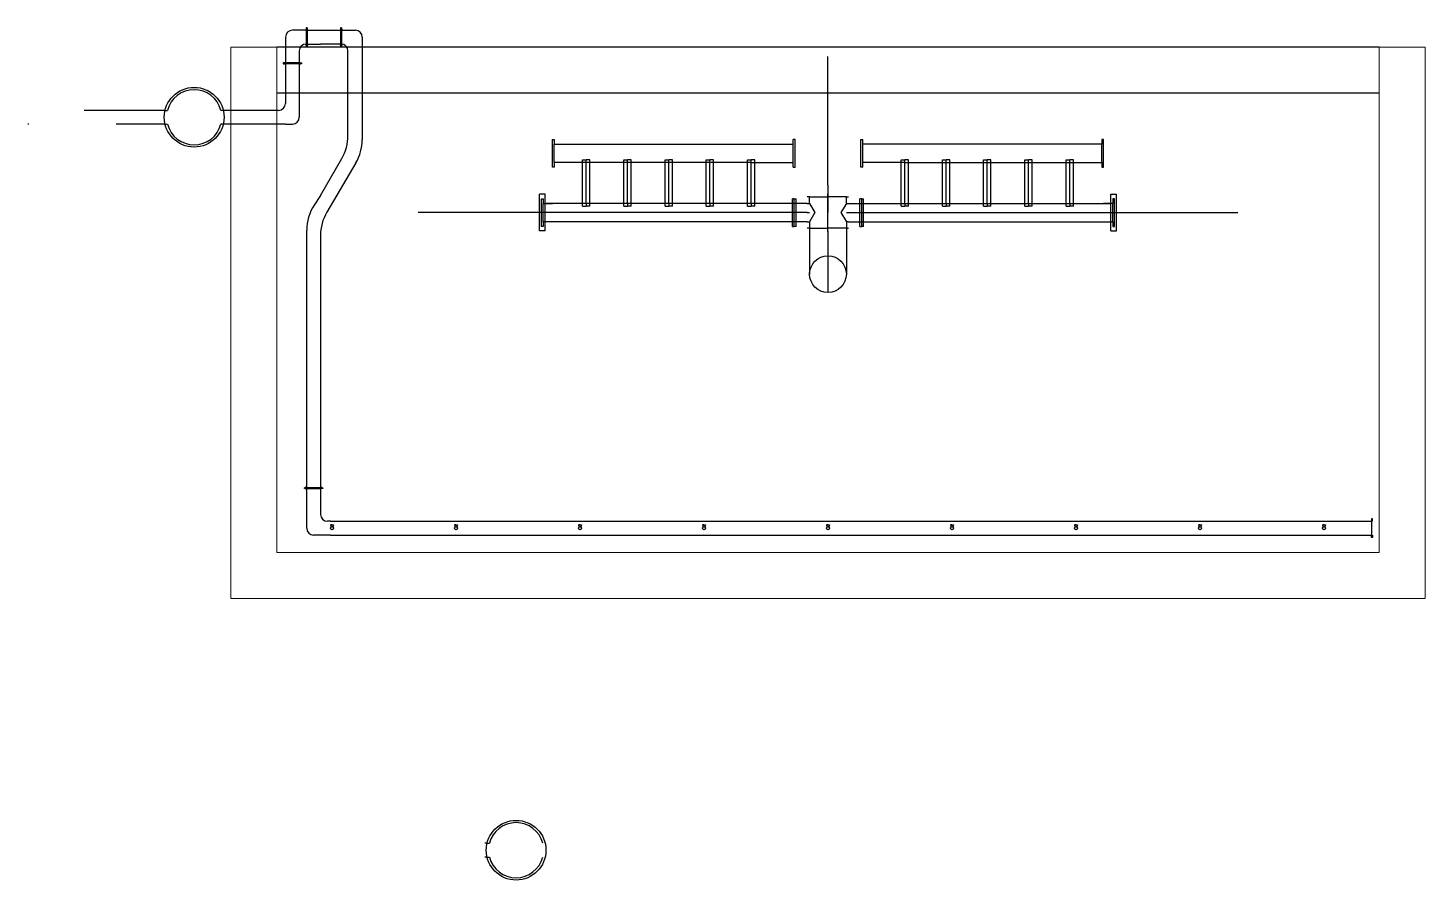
# Model space of a CAD drawing. Header units: millimetres. Extents: x -708 to 2021, y 59 to 1476.
# Drawn here: x -708.3 to -556.2, y 686.6 to 779.3 of the extents above; entities that cross this region are included whole.
import ezdxf

# ---------------------------------------------------------------- set-up
doc = ezdxf.new("R2010")
doc.units = ezdxf.units.MM
doc.layers.add('图层1', color=1, linetype='Continuous', lineweight=25, plot=False)
doc.layers.add('图层2', color=5, linetype='Continuous', lineweight=25, plot=False)

msp = doc.modelspace()

# ---------------------------------------------------------------- linework, layer by layer
at = {"lineweight": 0}
for p, q in [((-686.17469, 777.21055), (-686.17469, 717.21055)), ((-681.17469, 777.21055), (-686.17469, 777.21055)), ((-681.17469, 722.21055), (-681.17469, 777.21055)), ((-561.17469, 777.21055), (-561.17469, 722.21055)), ((-561.17469, 777.21055), (-556.17469, 777.21055)), ((-556.17469, 717.21055), (-556.17469, 777.21055)), ((-686.17469, 717.21055), (-686.17469, 722.21055)), ((-561.17469, 722.21055), (-681.17469, 722.21055)), ((-686.17469, 717.21055), (-556.17469, 717.21055))]:
    msp.add_line(p, q, dxfattribs=at)
for p, q in [((-561.17469, 777.21055), (-681.17469, 777.21055)), ((-621.17469, 762.21055), (-621.17469, 776.21055)), ((-561.17469, 772.21055), (-681.17469, 772.21055)), ((-651.17469, 766.66055), (-651.17469, 767.16055)), ((-651.17469, 767.16055), (-650.97469, 767.16055)), ((-651.17469, 764.16055), (-651.17469, 766.66055)), ((-650.97469, 767.16055), (-650.97469, 766.66055)), ((-650.97469, 764.66055), (-650.97469, 766.66055)), ((-650.97469, 766.66055), (-624.9537, 766.66055)), ((-624.9537, 764.16055), (-624.9537, 767.16055)), ((-624.7537, 767.16055), (-624.9537, 767.16055)), ((-624.7537, 766.86055), (-624.7537, 767.16055)), ((-624.7537, 766.66055), (-624.7537, 766.86055)), ((-624.7537, 764.66055), (-624.7537, 766.66055)), ((-617.59568, 766.86055), (-617.59568, 767.16055)), ((-617.59568, 767.16055), (-617.39568, 767.16055)), ((-617.59568, 766.66055), (-617.59568, 766.86055)), ((-617.59568, 764.66055), (-617.59568, 766.66055)), ((-617.39568, 764.16055), (-617.39568, 767.16055)), ((-591.37469, 766.66055), (-617.39568, 766.66055)), ((-591.17469, 767.16055), (-591.37469, 767.16055)), ((-591.37469, 767.16055), (-591.37469, 766.66055)), ((-591.37469, 764.66055), (-591.37469, 766.66055)), ((-591.17469, 766.66055), (-591.17469, 767.16055)), ((-591.17469, 764.16055), (-591.17469, 766.66055)), ((-650.97469, 764.16055), (-651.17469, 764.16055)), ((-629.54053, 764.66055), (-650.97469, 764.66055)), ((-650.97469, 764.66055), (-650.97469, 764.16055)), ((-647.88786, 759.91055), (-647.88786, 764.96055)), ((-647.88786, 764.96055), (-647.48786, 764.96055)), ((-647.48786, 760.21055), (-647.48786, 764.96055)), ((-647.48786, 760.21055), (-647.48786, 764.96055)), ((-647.08786, 764.96055), (-647.48786, 764.96055)), ((-647.48786, 760.21055), (-647.48786, 764.9013)), ((-647.08786, 759.91055), (-647.08786, 764.96055)), ((-643.40102, 759.91055), (-643.40102, 764.96055)), ((-643.40102, 764.96055), (-643.00102, 764.96055)), ((-643.00102, 760.21055), (-643.00102, 764.96055)), ((-643.00102, 760.21055), (-643.00102, 764.96055)), ((-643.00102, 760.21055), (-643.00102, 764.96055)), ((-642.60102, 764.96055), (-643.00102, 764.96055)), ((-642.60102, 759.91055), (-642.60102, 764.96055)), ((-638.91419, 759.91055), (-638.91419, 764.96055)), ((-638.91419, 764.96055), (-638.51419, 764.96055)), ((-638.51419, 760.21055), (-638.51419, 764.96055)), ((-638.51419, 760.21055), (-638.51419, 764.96055)), ((-638.51419, 760.21055), (-638.51419, 764.96055)), ((-638.11419, 764.96055), (-638.51419, 764.96055)), ((-638.11419, 759.91055), (-638.11419, 764.96055)), ((-634.42736, 759.91055), (-634.42736, 764.96055)), ((-634.42736, 764.96055), (-634.02736, 764.96055)), ((-634.02736, 760.21055), (-634.02736, 764.96055)), ((-634.02736, 760.21055), (-634.02736, 764.96055)), ((-634.02736, 760.21055), (-634.02736, 764.96055)), ((-633.62736, 764.96055), (-634.02736, 764.96055)), ((-633.62736, 759.91055), (-633.62736, 764.96055)), ((-629.94053, 759.91055), (-629.94053, 764.96055)), ((-629.94053, 764.96055), (-629.54053, 764.96055)), ((-629.54053, 760.21055), (-629.54053, 764.96055)), ((-629.54053, 760.21055), (-629.54053, 764.96055)), ((-629.14053, 764.96055), (-629.54053, 764.96055)), ((-629.54053, 764.66055), (-626.77388, 764.66055)), ((-629.14053, 759.91055), (-629.14053, 764.96055)), ((-626.77388, 764.66055), (-624.9537, 764.66055)), ((-624.9537, 764.16055), (-624.7537, 764.16055)), ((-624.7537, 764.16055), (-624.7537, 764.66055)), ((-617.59568, 764.16055), (-617.59568, 764.66055)), ((-617.39568, 764.16055), (-617.59568, 764.16055)), ((-615.5755, 764.66055), (-617.39568, 764.66055)), ((-612.80885, 764.66055), (-615.5755, 764.66055)), ((-613.20885, 759.91055), (-613.20885, 764.96055)), ((-613.20885, 764.96055), (-612.80885, 764.96055)), ((-612.80885, 760.21055), (-612.80885, 764.96055)), ((-612.40885, 764.96055), (-612.80885, 764.96055)), ((-612.80885, 760.21055), (-612.80885, 764.96055)), ((-612.80885, 764.66055), (-591.37469, 764.66055)), ((-612.40885, 759.91055), (-612.40885, 764.96055)), ((-608.72202, 759.91055), (-608.72202, 764.96055)), ((-608.72202, 764.96055), (-608.32202, 764.96055)), ((-608.32202, 760.21055), (-608.32202, 764.96055)), ((-608.32202, 760.21055), (-608.32202, 764.96055)), ((-607.92202, 764.96055), (-608.32202, 764.96055)), ((-608.32202, 760.21055), (-608.32202, 764.96055)), ((-607.92202, 759.91055), (-607.92202, 764.96055)), ((-604.23519, 759.91055), (-604.23519, 764.96055)), ((-604.23519, 764.96055), (-603.83519, 764.96055)), ((-603.83519, 760.21055), (-603.83519, 764.96055)), ((-603.83519, 760.21055), (-603.83519, 764.96055)), ((-603.43519, 764.96055), (-603.83519, 764.96055)), ((-603.83519, 760.21055), (-603.83519, 764.96055)), ((-603.43519, 759.91055), (-603.43519, 764.96055)), ((-599.74835, 759.91055), (-599.74835, 764.96055)), ((-599.74835, 764.96055), (-599.34835, 764.96055)), ((-599.34835, 760.21055), (-599.34835, 764.96055)), ((-599.34835, 760.21055), (-599.34835, 764.96055)), ((-598.94835, 764.96055), (-599.34835, 764.96055)), ((-599.34835, 760.21055), (-599.34835, 764.96055)), ((-598.94835, 759.91055), (-598.94835, 764.96055)), ((-595.26152, 759.91055), (-595.26152, 764.96055)), ((-595.26152, 764.96055), (-594.86152, 764.96055)), ((-594.86152, 760.21055), (-594.86152, 764.96055)), ((-594.46152, 764.96055), (-594.86152, 764.96055)), ((-594.86152, 760.21055), (-594.86152, 764.96055)), ((-594.86152, 760.21055), (-594.86152, 764.9013)), ((-594.46152, 759.91055), (-594.46152, 764.96055)), ((-591.37469, 764.66055), (-591.37469, 764.16055)), ((-591.37469, 764.16055), (-591.17469, 764.16055)), ((-621.17469, 762.21055), (-621.17469, 759.21055)), ((-652.27469, 761.21055), (-652.57469, 761.21055)), ((-652.57469, 761.17358), (-652.57469, 761.21055)), ((-652.57469, 757.44876), (-652.57469, 761.17358)), ((-652.37469, 760.21055), (-652.37469, 760.71055)), ((-652.37469, 760.71055), (-652.17469, 760.71055)), ((-651.97469, 761.21055), (-652.27469, 761.21055)), ((-652.17469, 760.71055), (-652.17469, 760.21055)), ((-651.97469, 761.17358), (-651.97469, 761.21055)), ((-651.97469, 757.44876), (-651.97469, 761.17358)), ((-625.0537, 757.71055), (-625.0537, 760.71055)), ((-624.8537, 760.71055), (-625.0537, 760.71055)), ((-624.8537, 760.41055), (-624.8537, 760.71055)), ((-624.8537, 760.71055), (-624.6537, 760.71055)), ((-624.6537, 757.71055), (-624.6537, 760.71055)), ((-623.17469, 760.91055), (-623.42469, 760.91055)), ((-623.17469, 760.21055), (-623.17469, 760.91055)), ((-623.17469, 760.91055), (-621.17469, 760.91055)), ((-621.17469, 757.16055), (-621.17469, 761.26055)), ((-619.17469, 760.91055), (-621.17469, 760.91055)), ((-619.17469, 760.21055), (-619.17469, 760.91055)), ((-619.17469, 760.91055), (-618.92469, 760.91055)), ((-617.69568, 757.71055), (-617.69568, 760.71055)), ((-617.49568, 760.71055), (-617.69568, 760.71055)), ((-617.49568, 760.41055), (-617.49568, 760.71055)), ((-617.49568, 760.71055), (-617.29568, 760.71055)), ((-617.29568, 757.71055), (-617.29568, 760.71055)), ((-590.37469, 761.17358), (-590.37469, 761.21055)), ((-590.37469, 761.21055), (-590.07469, 761.21055)), ((-590.37469, 757.44876), (-590.37469, 761.17358)), ((-589.97469, 760.71055), (-590.17469, 760.71055)), ((-590.17469, 760.71055), (-590.17469, 760.21055)), ((-590.07469, 761.21055), (-589.77469, 761.21055)), ((-589.97469, 760.21055), (-589.97469, 760.71055)), ((-589.77469, 761.17358), (-589.77469, 761.21055)), ((-589.77469, 757.44876), (-589.77469, 761.17358)), ((-623.42469, 759.21055), (-665.78489, 759.21055)), ((-652.37469, 757.71055), (-652.37469, 760.21055)), ((-652.17469, 758.21055), (-652.17469, 760.21055)), ((-652.17469, 760.21055), (-651.17469, 760.21055)), ((-625.0537, 760.21055), (-651.97469, 760.21055)), ((-644.37985, 760.21055), (-651.17469, 760.21055)), ((-647.88786, 759.91055), (-647.48786, 759.91055)), ((-647.48786, 760.21055), (-647.48786, 759.91055)), ((-647.48786, 760.21055), (-647.48786, 759.91055)), ((-647.08786, 759.91055), (-647.48786, 759.91055)), ((-623.42469, 760.21055), (-644.37985, 760.21055)), ((-643.40102, 759.91055), (-643.00102, 759.91055)), ((-643.00102, 760.21055), (-643.00102, 759.91055)), ((-643.00102, 760.21055), (-643.00102, 759.91055)), ((-642.60102, 759.91055), (-643.00102, 759.91055)), ((-638.91419, 759.91055), (-638.51419, 759.91055)), ((-638.51419, 760.21055), (-638.51419, 759.91055)), ((-638.51419, 760.21055), (-638.51419, 759.91055)), ((-638.11419, 759.91055), (-638.51419, 759.91055)), ((-634.42736, 759.91055), (-634.02736, 759.91055)), ((-634.02736, 760.21055), (-634.02736, 759.91055)), ((-634.02736, 760.21055), (-634.02736, 759.91055)), ((-633.62736, 759.91055), (-634.02736, 759.91055)), ((-629.94053, 759.91055), (-629.54053, 759.91055)), ((-629.54053, 760.21055), (-629.54053, 759.91055)), ((-629.54053, 760.21055), (-629.54053, 759.91055)), ((-629.14053, 759.91055), (-629.54053, 759.91055)), ((-624.8537, 759.21055), (-625.0537, 759.21055)), ((-624.8537, 760.21055), (-624.8537, 760.41055)), ((-624.8537, 758.21055), (-624.8537, 760.21055)), ((-623.42469, 760.21055), (-623.17469, 760.21055)), ((-623.42469, 759.21055), (-623.17469, 759.21055)), ((-623.17469, 760.21055), (-622.59704, 759.21055)), ((-622.59704, 759.21055), (-623.17469, 758.21055)), ((-619.17469, 760.21055), (-619.76351, 759.21055)), ((-619.76351, 759.21055), (-619.17469, 758.21055)), ((-619.17469, 760.21055), (-597.96953, 760.21055)), ((-619.17469, 759.21055), (-576.56449, 759.21055)), ((-619.17469, 759.21055), (-593.8157, 759.21055)), ((-619.17469, 759.21055), (-617.18816, 759.21055)), ((-617.49568, 760.21055), (-617.49568, 760.41055)), ((-617.49568, 758.21055), (-617.49568, 760.21055)), ((-617.49568, 759.21055), (-617.29568, 759.21055)), ((-617.29568, 760.21055), (-590.37469, 760.21055)), ((-613.20885, 759.91055), (-612.80885, 759.91055)), ((-612.80885, 760.21055), (-612.80885, 759.91055)), ((-612.80885, 760.21055), (-612.80885, 759.91055)), ((-612.40885, 759.91055), (-612.80885, 759.91055)), ((-608.72202, 759.91055), (-608.32202, 759.91055)), ((-608.32202, 760.21055), (-608.32202, 759.91055)), ((-608.32202, 760.21055), (-608.32202, 759.91055)), ((-607.92202, 759.91055), (-608.32202, 759.91055)), ((-604.23519, 759.91055), (-603.83519, 759.91055)), ((-603.83519, 760.21055), (-603.83519, 759.91055)), ((-603.83519, 760.21055), (-603.83519, 759.91055)), ((-603.43519, 759.91055), (-603.83519, 759.91055)), ((-599.74835, 759.91055), (-599.34835, 759.91055)), ((-599.34835, 760.21055), (-599.34835, 759.91055)), ((-599.34835, 760.21055), (-599.34835, 759.91055)), ((-598.94835, 759.91055), (-599.34835, 759.91055)), ((-597.96953, 760.21055), (-591.17469, 760.21055)), ((-595.26152, 759.91055), (-594.86152, 759.91055)), ((-594.86152, 760.21055), (-594.86152, 759.91055)), ((-594.86152, 760.21055), (-594.86152, 759.91055)), ((-594.46152, 759.91055), (-594.86152, 759.91055)), ((-590.17469, 760.21055), (-591.17469, 760.21055)), ((-590.17469, 758.21055), (-590.17469, 760.21055)), ((-589.97469, 757.71055), (-589.97469, 760.21055)), ((-652.57469, 757.21055), (-652.57469, 757.44876)), ((-652.17469, 757.71055), (-652.37469, 757.71055)), ((-651.17469, 758.21055), (-652.17469, 758.21055)), ((-652.17469, 758.21055), (-652.17469, 757.71055)), ((-651.97469, 757.21055), (-651.97469, 757.44876)), ((-645.4517, 758.21055), (-651.17469, 758.21055)), ((-623.42469, 758.21055), (-645.4517, 758.21055)), ((-625.0537, 757.71055), (-624.8537, 757.71055)), ((-624.8537, 757.71055), (-624.8537, 758.21055)), ((-624.6537, 757.71055), (-624.8537, 757.71055)), ((-623.42469, 758.21055), (-623.17469, 758.21055)), ((-623.17469, 757.51055), (-623.42469, 757.51055)), ((-623.17469, 758.21055), (-623.17469, 752.51055)), ((-623.17469, 757.51055), (-621.17469, 757.51055)), ((-619.17469, 757.51055), (-621.17469, 757.51055)), ((-619.17469, 758.21055), (-619.17469, 752.51055)), ((-618.92469, 758.21055), (-619.17469, 758.21055)), ((-619.17469, 757.51055), (-618.92469, 757.51055)), ((-618.92469, 758.21055), (-596.89768, 758.21055)), ((-618.92469, 758.21055), (-618.92469, 758.21055)), ((-617.69568, 757.71055), (-617.49568, 757.71055)), ((-617.49568, 757.71055), (-617.49568, 758.21055)), ((-617.29568, 757.71055), (-617.49568, 757.71055)), ((-596.89768, 758.21055), (-591.17469, 758.21055)), ((-591.17469, 758.21055), (-590.17469, 758.21055)), ((-590.37469, 757.21055), (-590.37469, 757.44876)), ((-590.17469, 758.21055), (-590.17469, 757.71055)), ((-590.17469, 757.71055), (-589.97469, 757.71055)), ((-589.77469, 757.21055), (-589.77469, 757.44876)), ((-652.27469, 757.21055), (-652.57469, 757.21055)), ((-651.97469, 757.21055), (-652.42469, 757.21055)), ((-621.17469, 757.21055), (-621.17469, 750.51055)), ((-590.37469, 757.21055), (-589.92469, 757.21055)), ((-590.07469, 757.21055), (-589.77469, 757.21055))]:
    msp.add_line(p, q)
msp.add_circle((-621.17469, 752.51055), 2)
for p in [(-647.48786, 760.21055), (-643.00102, 760.21055), (-638.51419, 760.21055), (-634.02736, 760.21055), (-629.54053, 760.21055), (-612.80885, 760.21055), (-608.32202, 760.21055), (-603.83519, 760.21055), (-599.34835, 760.21055), (-594.86152, 760.21055)]:
    msp.add_point(p)
at = {"layer": '图层1'}
for p, q in [((-677.9798, 779.18448), (-677.9998, 779.18448)), ((-677.9998, 779.18448), (-677.9998, 779.16448)), ((-677.9998, 779.16448), (-677.9798, 779.16448)), ((-677.9798, 779.31448), (-677.9798, 777.31308)), ((-677.8798, 779.31448), (-677.9798, 779.31448)), ((-677.8798, 779.31448), (-677.8798, 777.31308)), ((-677.8648, 779.18448), (-677.8798, 779.18448)), ((-677.8798, 779.16448), (-677.8648, 779.16448)), ((-677.8798, 779.16448), (-677.8798, 779.06448)), ((-677.8548, 779.20448), (-677.8648, 779.20448)), ((-677.8648, 779.20448), (-677.8648, 779.18448)), ((-677.8648, 779.16448), (-677.8648, 779.18448)), ((-677.8648, 779.14448), (-677.8648, 779.16448)), ((-677.8548, 779.14448), (-677.8648, 779.14448)), ((-677.8548, 779.18448), (-677.8548, 779.20448)), ((-677.8298, 779.18448), (-677.8548, 779.18448)), ((-677.8548, 779.18448), (-677.8548, 779.16448)), ((-677.8548, 779.16448), (-677.8298, 779.16448)), ((-677.8548, 779.16448), (-677.8548, 779.14448)), ((-677.8298, 779.16448), (-677.8298, 779.18448)), ((-674.23435, 779.18448), (-674.25435, 779.18448)), ((-674.25435, 779.18448), (-674.25435, 779.16448)), ((-674.25435, 779.16448), (-674.23435, 779.16448)), ((-674.23435, 779.31448), (-674.23435, 777.31308)), ((-674.13435, 779.31448), (-674.23435, 779.31448)), ((-674.13435, 779.31448), (-674.13435, 777.31308)), ((-674.13435, 779.06448), (-674.13435, 779.31448)), ((-674.11935, 779.18448), (-674.13435, 779.18448)), ((-674.13435, 779.16448), (-674.11935, 779.16448)), ((-674.10935, 779.20448), (-674.11935, 779.20448)), ((-674.11935, 779.20448), (-674.11935, 779.18448)), ((-674.11935, 779.16448), (-674.11935, 779.18448)), ((-674.11935, 779.14448), (-674.11935, 779.16448)), ((-674.10935, 779.14448), (-674.11935, 779.14448)), ((-674.10935, 779.18448), (-674.10935, 779.20448)), ((-674.08435, 779.18448), (-674.10935, 779.18448)), ((-674.10935, 779.18448), (-674.10935, 779.16448)), ((-674.10935, 779.16448), (-674.08435, 779.16448)), ((-674.10935, 779.16448), (-674.10935, 779.14448)), ((-674.08435, 779.16448), (-674.08435, 779.18448)), ((-677.9998, 777.44308), (-677.9998, 777.46308)), ((-677.9998, 777.46308), (-677.9798, 777.46308)), ((-677.9798, 777.44308), (-677.9998, 777.44308)), ((-677.8798, 777.31308), (-677.9798, 777.31308)), ((-677.8798, 777.46308), (-677.8648, 777.46308)), ((-677.8648, 777.44308), (-677.8798, 777.44308)), ((-677.8548, 777.48308), (-677.8648, 777.48308)), ((-677.8648, 777.48308), (-677.8648, 777.46308)), ((-677.8648, 777.46308), (-677.8648, 777.44308)), ((-677.8648, 777.42308), (-677.8648, 777.44308)), ((-677.8548, 777.42308), (-677.8648, 777.42308)), ((-677.8548, 777.46308), (-677.8548, 777.48308)), ((-677.8548, 777.46308), (-677.8298, 777.46308)), ((-677.8548, 777.44308), (-677.8548, 777.46308)), ((-677.8298, 777.44308), (-677.8548, 777.44308)), ((-677.8548, 777.44308), (-677.8548, 777.42308)), ((-677.8298, 777.46308), (-677.8298, 777.44308)), ((-674.25435, 777.44308), (-674.25435, 777.46308)), ((-674.25435, 777.46308), (-674.23435, 777.46308)), ((-674.23435, 777.44308), (-674.25435, 777.44308)), ((-674.13435, 777.31308), (-674.23435, 777.31308)), ((-674.13435, 777.56308), (-674.13435, 777.31308)), ((-674.13435, 777.46308), (-674.11935, 777.46308)), ((-674.11935, 777.44308), (-674.13435, 777.44308)), ((-674.10935, 777.48308), (-674.11935, 777.48308)), ((-674.11935, 777.48308), (-674.11935, 777.46308)), ((-674.11935, 777.46308), (-674.11935, 777.44308)), ((-674.11935, 777.42308), (-674.11935, 777.44308)), ((-674.10935, 777.42308), (-674.11935, 777.42308)), ((-674.10935, 777.46308), (-674.10935, 777.48308)), ((-674.10935, 777.46308), (-674.08435, 777.46308)), ((-674.10935, 777.44308), (-674.10935, 777.46308)), ((-674.08435, 777.44308), (-674.10935, 777.44308)), ((-674.10935, 777.44308), (-674.10935, 777.42308)), ((-674.08435, 777.46308), (-674.08435, 777.44308)), ((-680.33486, 775.50716), (-680.48486, 775.50716)), ((-680.48486, 775.50716), (-680.48486, 775.40716)), ((-680.48486, 775.40716), (-680.33486, 775.40716)), ((-680.35486, 775.53216), (-680.37486, 775.53216)), ((-680.37486, 775.53216), (-680.37486, 775.52216)), ((-680.37486, 775.52216), (-680.35486, 775.52216)), ((-680.33486, 775.55716), (-680.35486, 775.55716)), ((-680.35486, 775.55716), (-680.35486, 775.53216)), ((-680.35486, 775.53216), (-680.33486, 775.53216)), ((-680.35486, 775.52216), (-680.35486, 775.50716)), ((-680.33486, 775.52216), (-680.35486, 775.52216)), ((-680.35486, 775.40716), (-680.35486, 775.38716)), ((-680.35486, 775.38716), (-680.33486, 775.38716)), ((-680.33486, 775.53216), (-680.33486, 775.55716)), ((-680.33486, 775.53216), (-680.31486, 775.53216)), ((-680.33486, 775.50716), (-680.33486, 775.52216)), ((-680.31486, 775.52216), (-680.33486, 775.52216)), ((-680.33486, 775.50716), (-680.23486, 775.50716)), ((-680.33486, 775.50716), (-680.23486, 775.50716)), ((-678.63486, 775.40716), (-680.33486, 775.40716)), ((-680.23486, 775.40716), (-680.33486, 775.40716)), ((-680.33486, 775.38716), (-680.33486, 775.40716)), ((-680.31486, 775.53216), (-680.31486, 775.52216)), ((-678.73486, 775.50716), (-680.23486, 775.50716)), ((-678.63486, 775.50716), (-678.73486, 775.50716)), ((-678.73486, 775.40716), (-678.63486, 775.40716)), ((-678.63486, 775.53216), (-678.65486, 775.53216)), ((-678.65486, 775.53216), (-678.65486, 775.52216)), ((-678.65486, 775.52216), (-678.63486, 775.52216)), ((-678.63486, 775.53216), (-678.63486, 775.55716)), ((-678.63486, 775.55716), (-678.61486, 775.55716)), ((-678.61486, 775.53216), (-678.63486, 775.53216)), ((-678.63486, 775.50716), (-678.63486, 775.52216)), ((-678.63486, 775.52216), (-678.61486, 775.52216)), ((-678.63486, 775.50716), (-678.48486, 775.50716)), ((-678.48486, 775.40716), (-678.63486, 775.40716)), ((-678.63486, 775.38716), (-678.63486, 775.40716)), ((-678.61486, 775.38716), (-678.63486, 775.38716)), ((-678.61486, 775.55716), (-678.61486, 775.53216)), ((-678.61486, 775.53216), (-678.59486, 775.53216)), ((-678.61486, 775.52216), (-678.61486, 775.50716)), ((-678.59486, 775.52216), (-678.61486, 775.52216)), ((-678.61486, 775.40716), (-678.61486, 775.38716)), ((-678.59486, 775.53216), (-678.59486, 775.52216)), ((-678.48486, 775.50716), (-678.48486, 775.40716)), ((-678.02469, 729.2619), (-678.17469, 729.2619)), ((-678.17469, 729.1619), (-678.17469, 729.2619)), ((-678.02469, 729.1619), (-678.17469, 729.1619)), ((-678.04469, 729.2869), (-678.06469, 729.2869)), ((-678.06469, 729.2869), (-678.06469, 729.2769)), ((-678.06469, 729.2769), (-678.04469, 729.2769)), ((-678.02469, 729.3119), (-678.04469, 729.3119)), ((-678.04469, 729.3119), (-678.04469, 729.2869)), ((-678.04469, 729.2869), (-678.02469, 729.2869)), ((-678.04469, 729.2769), (-678.04469, 729.2619)), ((-678.02469, 729.2769), (-678.04469, 729.2769)), ((-678.04469, 729.1619), (-678.04469, 729.1419)), ((-678.04469, 729.1419), (-678.02469, 729.1419)), ((-678.02469, 729.2869), (-678.02469, 729.3119)), ((-678.02469, 729.2869), (-678.00469, 729.2869)), ((-678.02469, 729.2619), (-678.02469, 729.2769)), ((-678.00469, 729.2769), (-678.02469, 729.2769)), ((-677.92469, 729.2619), (-678.02469, 729.2619)), ((-676.32469, 729.2619), (-678.02469, 729.2619)), ((-678.02469, 729.2619), (-677.92469, 729.2619)), ((-678.02469, 729.1619), (-677.92469, 729.1619)), ((-678.02469, 729.1619), (-676.32469, 729.1619)), ((-678.02469, 729.1419), (-678.02469, 729.1619)), ((-678.00469, 729.2869), (-678.00469, 729.2769)), ((-676.42469, 729.2619), (-677.92469, 729.2619)), ((-677.92469, 729.2619), (-676.42469, 729.2619)), ((-677.92469, 729.1619), (-676.32469, 729.1619)), ((-676.42469, 729.2619), (-676.32469, 729.2619)), ((-676.32469, 729.2869), (-676.34469, 729.2869)), ((-676.34469, 729.2869), (-676.34469, 729.2769)), ((-676.34469, 729.2769), (-676.32469, 729.2769)), ((-676.32469, 729.2869), (-676.32469, 729.3119)), ((-676.32469, 729.3119), (-676.30469, 729.3119)), ((-676.30469, 729.2869), (-676.32469, 729.2869)), ((-676.32469, 729.2619), (-676.32469, 729.2769)), ((-676.32469, 729.2769), (-676.30469, 729.2769)), ((-676.32469, 729.2619), (-676.17469, 729.2619)), ((-676.17469, 729.1619), (-676.32469, 729.1619)), ((-676.32469, 729.1419), (-676.32469, 729.1619)), ((-676.30469, 729.1419), (-676.32469, 729.1419)), ((-676.30469, 729.3119), (-676.30469, 729.2869)), ((-676.30469, 729.2869), (-676.28469, 729.2869)), ((-676.30469, 729.2769), (-676.30469, 729.2619)), ((-676.28469, 729.2769), (-676.30469, 729.2769)), ((-676.30469, 729.1619), (-676.30469, 729.1419)), ((-676.28469, 729.2869), (-676.28469, 729.2769)), ((-676.17469, 729.2619), (-676.17469, 729.1619))]:
    msp.add_line(p, q, dxfattribs=at)
at = {"layer": '图层2'}
for p, q in [((-677.92469, 779.06448), (-679.48486, 779.06448)), ((-677.92469, 779.06448), (-674.12998, 779.06448)), ((-674.12998, 779.06448), (-672.62745, 779.06448)), ((-680.23486, 778.31448), (-680.23486, 771.09484)), ((-677.92469, 777.56448), (-677.98486, 777.56448)), ((-677.92469, 777.56448), (-676.42469, 777.56448)), ((-674.18027, 777.56448), (-676.42469, 777.56448)), ((-671.87745, 778.31448), (-671.87745, 767.15367)), ((-678.73486, 776.81448), (-678.73486, 776.03275)), ((-678.73486, 776.03275), (-678.73486, 769.59484)), ((-673.43027, 767.59611), (-673.43027, 776.81448)), ((-693.33701, 770.34484), (-702.1611, 770.34484)), ((-693.33701, 770.34484), (-693.07943, 770.34484)), ((-687.01237, 770.34484), (-687.26995, 770.34484)), ((-680.98486, 770.34484), (-687.01237, 770.34484)), ((-708.17469, 768.84484), (-708.26995, 768.84484)), ((-693.33701, 768.84484), (-698.67206, 768.84484)), ((-693.33701, 768.84484), (-693.07943, 768.84484)), ((-687.01237, 768.84484), (-687.26995, 768.84484)), ((-680.23486, 768.84484), (-687.01237, 768.84484)), ((-680.23486, 768.84484), (-679.48486, 768.84484)), ((-676.42469, 761.06976), (-674.10011, 765.09617)), ((-672.56912, 764.61629), (-675.73302, 759.24417)), ((-676.42469, 761.06976), (-677.10611, 760.03041)), ((-677.92469, 729.2619), (-677.92469, 757.28894)), ((-676.42469, 756.70679), (-676.42469, 729.2619)), ((-678.02469, 729.2619), (-676.42469, 729.2619)), ((-676.32469, 729.1619), (-678.02469, 729.1619)), ((-677.92469, 729.1619), (-678.02469, 729.1619)), ((-677.92469, 724.86055), (-677.92469, 729.1619)), ((-676.42469, 729.2619), (-676.32469, 729.2619)), ((-676.42469, 729.1619), (-676.42469, 726.36055)), ((-675.34969, 725.61055), (-675.67469, 725.61055)), ((-675.34969, 725.61055), (-561.99969, 725.61055)), ((-561.89969, 725.86055), (-561.99969, 725.86055)), ((-561.99969, 725.86055), (-561.99969, 725.61055)), ((-561.99969, 725.61055), (-561.99969, 724.11055)), ((-561.89969, 725.61055), (-561.89969, 725.86055)), ((-676.42469, 724.11055), (-677.17469, 724.11055)), ((-675.34969, 724.11055), (-676.42469, 724.11055)), ((-675.17469, 725.21055), (-675.34969, 725.21055)), ((-675.34969, 725.21055), (-675.25295, 725.01708)), ((-675.34969, 724.11055), (-561.99969, 724.11055)), ((-675.17469, 725.21055), (-674.99969, 725.21055)), ((-674.99969, 725.21055), (-675.09643, 725.01708)), ((-661.67469, 725.21055), (-661.84969, 725.21055)), ((-661.84969, 725.21055), (-661.75295, 725.01708)), ((-661.67469, 725.21055), (-661.49969, 725.21055)), ((-661.49969, 725.21055), (-661.59643, 725.01708)), ((-648.17469, 725.21055), (-648.34969, 725.21055)), ((-648.34969, 725.21055), (-648.25295, 725.01708)), ((-648.17469, 725.21055), (-647.99969, 725.21055)), ((-647.99969, 725.21055), (-648.09643, 725.01708)), ((-634.67469, 725.21055), (-634.84969, 725.21055)), ((-634.84969, 725.21055), (-634.75295, 725.01708)), ((-634.67469, 725.21055), (-634.49969, 725.21055)), ((-634.49969, 725.21055), (-634.59643, 725.01708)), ((-621.17469, 725.21055), (-621.34969, 725.21055)), ((-621.34969, 725.21055), (-621.25295, 725.01708)), ((-621.17469, 725.21055), (-620.99969, 725.21055)), ((-620.99969, 725.21055), (-621.09643, 725.01708)), ((-607.67469, 725.21055), (-607.84969, 725.21055)), ((-607.84969, 725.21055), (-607.75295, 725.01708)), ((-607.67469, 725.21055), (-607.49969, 725.21055)), ((-607.49969, 725.21055), (-607.59643, 725.01708)), ((-594.17469, 725.21055), (-594.34969, 725.21055)), ((-594.34969, 725.21055), (-594.25295, 725.01708)), ((-594.17469, 725.21055), (-593.99969, 725.21055)), ((-593.99969, 725.21055), (-594.09643, 725.01708)), ((-580.67469, 725.21055), (-580.84969, 725.21055)), ((-580.84969, 725.21055), (-580.75295, 725.01708)), ((-580.67469, 725.21055), (-580.49969, 725.21055)), ((-580.49969, 725.21055), (-580.59643, 725.01708)), ((-567.17469, 725.21055), (-567.34969, 725.21055)), ((-567.34969, 725.21055), (-567.25295, 725.01708)), ((-567.17469, 725.21055), (-566.99969, 725.21055)), ((-566.99969, 725.21055), (-567.09643, 725.01708)), ((-561.99969, 723.86055), (-561.99969, 724.11055)), ((-561.89969, 724.11055), (-561.89969, 723.86055)), ((-561.89969, 723.86055), (-561.99969, 723.86055)), ((-658.29064, 690.55084), (-658.53039, 690.55084)), ((-658.29064, 690.55084), (-658.03306, 690.55084)), ((-658.29064, 689.05084), (-658.53039, 689.05084)), ((-658.29064, 689.05084), (-658.03306, 689.05084))]:
    msp.add_line(p, q, dxfattribs=at)
for centre, radius in [((-690.17469, 769.59484), 3.25004), ((-675.17469, 724.86055), 0.175), ((-661.67469, 724.86055), 0.175), ((-648.17469, 724.86055), 0.175), ((-634.67469, 724.86055), 0.175), ((-621.17469, 724.86055), 0.175), ((-607.67469, 724.86055), 0.175), ((-594.17469, 724.86055), 0.175), ((-580.67469, 724.86055), 0.175), ((-567.17469, 724.86055), 0.175), ((-655.12832, 689.80084), 3.25004)]:
    msp.add_circle(centre, radius, dxfattribs=at)
for centre, radius, start, end in [((-679.48486, 778.31448), 0.75, 90, 180), ((-672.62745, 778.31448), 0.75, 0, 90), ((-677.98486, 776.81448), 0.75, 90, 180), ((-674.18027, 776.81448), 0.75, 0, 90), ((-690.17469, 769.59484), 3, 14.4775122, 165.5224878), ((-680.98486, 771.09484), 0.75, 270, 0), ((-690.17469, 769.59484), 3, 194.4775122, 345.5224878), ((-679.48486, 769.59484), 0.75, 270, 0), ((-678.43027, 767.59611), 5, 330.0007905, 0), ((-676.87745, 767.15367), 5, 329.5041038, 0), ((-672.92469, 757.28894), 5, 146.7498831, 180), ((-671.42469, 756.70679), 5, 149.5041038, 180), ((-675.67469, 726.36055), 0.75, 180, 270), ((-677.17469, 724.86055), 0.75, 180, 270), ((-655.12832, 689.80084), 3, 14.4775122, 165.5224878), ((-655.12832, 689.80084), 3, 194.4775122, 345.5224878)]:
    msp.add_arc(centre, radius, start, end, dxfattribs=at)

doc.saveas('drawing.dxf')
